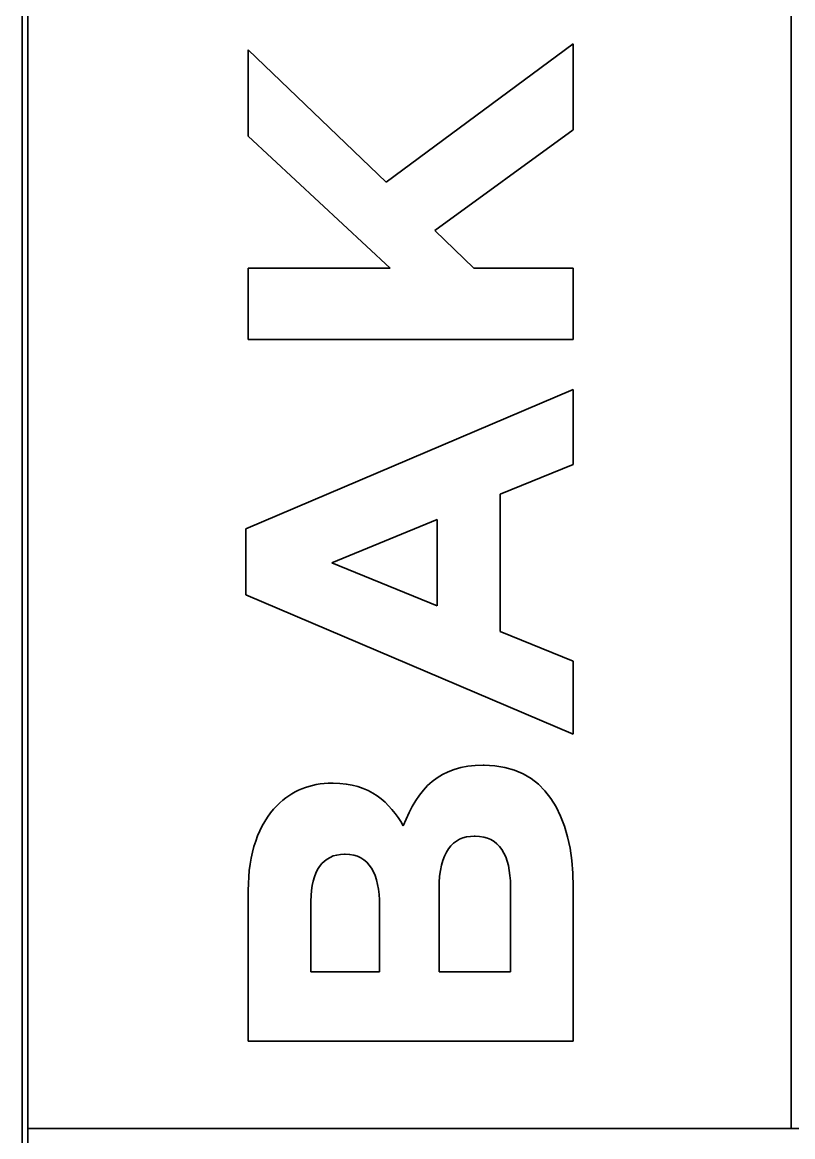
# Model space of a CAD drawing. Extents: x 5997 to 10491, y -672 to 3220.
# Drawn here: x 8373.1 to 8514.3, y 1399.1 to 1603.4 of the extents above; entities that cross this region are included whole.
import ezdxf

# ---------------------------------------------------------------- set-up
doc = ezdxf.new("R2010")
doc.units = 0
doc.header["$LTSCALE"] = 5
doc.layers.add('1', color=7, linetype='CONTINUOUS', true_color=0xffffff)

msp = doc.modelspace()

# ---------------------------------------------------------------- linework, layer by layer
at = {"layer": '1', "color": 7, "linetype": 'Continuous', "lineweight": 35}
for p, q in [((8373.07, 1373.93), (8373.07, 1917.33)), ((8374.07, 1400.58), (8374.07, 1917.08)), ((8514.07, 1400.58), (8514.07, 1917.08)), ((8414.5, 1598.36), (8414.5, 1582.53)), ((8439.78, 1574.11), (8414.5, 1598.36)), ((8474.07, 1599.47), (8439.78, 1574.11)), ((8474.07, 1583.73), (8474.07, 1599.47)), ((8448.71, 1565.26), (8474.07, 1583.73)), ((8414.5, 1582.53), (8440.54, 1558.36)), ((8455.86, 1558.36), (8448.71, 1565.26)), ((8414.5, 1558.36), (8414.5, 1545.26)), ((8440.54, 1558.36), (8414.5, 1558.36)), ((8474.07, 1558.36), (8455.86, 1558.36)), ((8474.07, 1545.26), (8474.07, 1558.36)), ((8414.5, 1545.26), (8474.07, 1545.26)), ((8474.07, 1536.07), (8414.07, 1510.53)), ((8474.07, 1522.36), (8474.07, 1536.07)), ((8460.71, 1516.92), (8474.07, 1522.36)), ((8460.71, 1491.73), (8460.71, 1516.92)), ((8429.82, 1504.32), (8449.14, 1512.24)), ((8449.14, 1512.24), (8449.14, 1496.41)), ((8414.07, 1510.53), (8414.07, 1498.45)), ((8449.14, 1496.41), (8429.82, 1504.32)), ((8414.07, 1498.45), (8474.07, 1472.92)), ((8474.07, 1486.28), (8460.71, 1491.73)), ((8474.07, 1472.92), (8474.07, 1486.28)), ((8457.73, 1467.21), (8457.56, 1467.21)), ((8430.07, 1463.9), (8429.9, 1463.9)), ((8455.95, 1454.19), (8456.12, 1454.19)), ((8432.12, 1450.87), (8432.29, 1450.87)), ((8462.58, 1444.92), (8462.58, 1429.34)), ((8474.07, 1416.58), (8474.07, 1444.92)), ((8414.5, 1444.24), (8414.5, 1416.58)), ((8449.48, 1429.34), (8449.48, 1444.49)), ((8425.99, 1429.34), (8425.99, 1442.28)), ((8438.58, 1441.43), (8438.58, 1429.34)), ((8438.58, 1429.34), (8425.99, 1429.34)), ((8462.58, 1429.34), (8449.48, 1429.34)), ((8414.5, 1416.58), (8474.07, 1416.58)), ((8376.07, 1400.58), (8374.07, 1400.58)), ((8374.07, 1397.58), (8374.07, 1400.58)), ((8374.07, 1400.58), (8374.07, 1400.58)), ((8376.07, 1400.58), (8512.07, 1400.58)), ((8512.07, 1400.58), (9094.07, 1400.58))]:
    msp.add_line(p, q, dxfattribs=at)
for points in [[(8457.56, 1467.21), (8449.56, 1467.21), (8445.56, 1462.96), (8442.92, 1456.07)], [(8474.07, 1444.92), (8474.07, 1458.36), (8468.63, 1467.21), (8457.73, 1467.21)], [(8429.9, 1463.9), (8425.82, 1463.9), (8422.5, 1462.53), (8419.78, 1459.81)], [(8442.92, 1456.07), (8440.54, 1460.32), (8436.8, 1463.9), (8430.07, 1463.9)], [(8419.78, 1459.81), (8416.37, 1456.41), (8414.5, 1451.04), (8414.5, 1444.24)], [(8449.48, 1444.49), (8449.48, 1451.21), (8451.95, 1454.19), (8455.95, 1454.19)], [(8456.12, 1454.19), (8460.54, 1454.19), (8462.58, 1450.7), (8462.58, 1444.92)], [(8425.99, 1442.28), (8425.99, 1447.81), (8428.2, 1450.87), (8432.12, 1450.87)], [(8432.29, 1450.87), (8436.71, 1450.87), (8438.58, 1447.21), (8438.58, 1441.43)]]:
    msp.add_open_spline(points, degree=3, dxfattribs=at)

doc.saveas('drawing.dxf')
